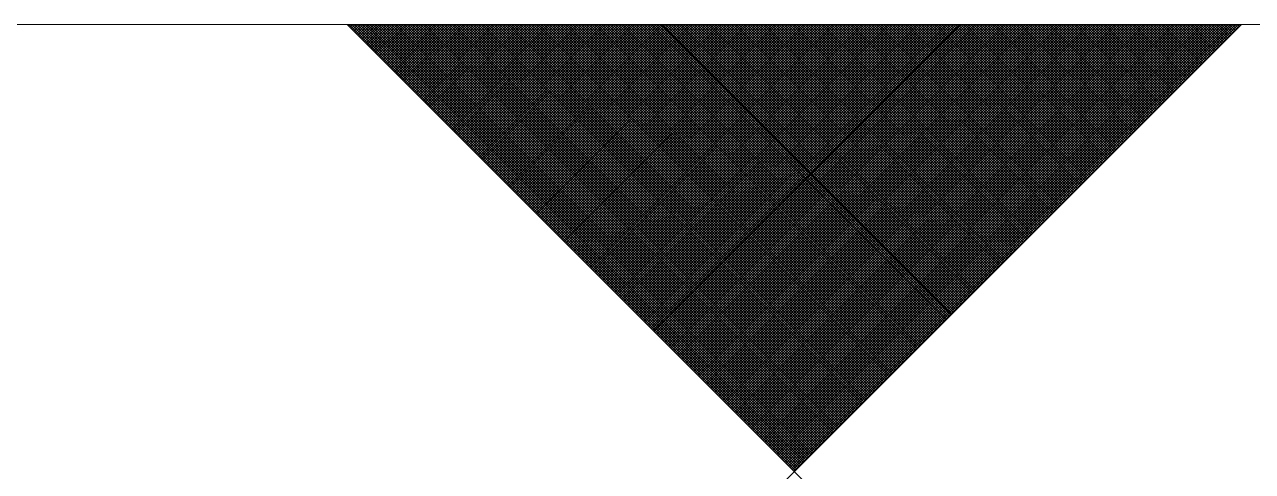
# Model space of a CAD drawing. Extents: x 174420 to 213214, y -41877 to -13498.
# Drawn here: x 184992.7 to 185091.5, y -25653.9 to -25617.9 of the extents above; entities that cross this region are included whole.
import ezdxf

# ---------------------------------------------------------------- set-up
doc = ezdxf.new("R2010")
doc.units = 0
doc.header["$LTSCALE"] = 500
doc.header["$MEASUREMENT"] = 0
doc.layers.get('0').update_dxf_attribs({"linetype": 'CONTINUOUS', "lineweight": 9})
doc.layers.add('COTAS', color=2, linetype='CONTINUOUS', lineweight=9)

# ---------------------------------------------------------------- blocks, each defined once
blk = doc.blocks.new('*X4')
at = {"color": 0}
for p, q in [((-968.013, 3001.155), (-968.003, 3001.164)), ((-967.924, 3001.066), (-967.826, 3001.164)), ((-937.951, 2971.236), (-967.879, 3001.164)), ((-967.836, 3000.978), (-967.649, 3001.164)), ((-967.747, 3000.889), (-967.472, 3001.164)), ((-937.862, 2971.325), (-967.702, 3001.164)), ((-967.659, 3000.801), (-967.296, 3001.164)), ((-967.571, 3000.713), (-967.119, 3001.164)), ((-937.774, 2971.413), (-967.525, 3001.164)), ((-967.482, 3000.624), (-966.942, 3001.164)), ((-967.394, 3000.536), (-966.765, 3001.164)), ((-937.686, 2971.501), (-967.349, 3001.164)), ((-967.306, 3000.447), (-966.588, 3001.164)), ((-967.217, 3000.359), (-966.412, 3001.164)), ((-937.597, 2971.59), (-967.172, 3001.164)), ((-967.129, 3000.271), (-966.235, 3001.164)), ((-967.04, 3000.182), (-966.058, 3001.164)), ((-937.509, 2971.678), (-966.995, 3001.164)), ((-966.952, 3000.094), (-965.881, 3001.164)), ((-966.864, 3000.005), (-965.705, 3001.164)), ((-937.42, 2971.767), (-966.818, 3001.164)), ((-966.775, 2999.917), (-965.528, 3001.164)), ((-966.687, 2999.829), (-965.351, 3001.164)), ((-937.332, 2971.855), (-966.642, 3001.164)), ((-966.598, 2999.74), (-965.174, 3001.164)), ((-966.51, 2999.652), (-964.997, 3001.164)), ((-937.244, 2971.943), (-966.465, 3001.164)), ((-966.422, 2999.564), (-964.821, 3001.164)), ((-966.333, 2999.475), (-964.644, 3001.164)), ((-937.155, 2972.032), (-966.288, 3001.164)), ((-966.245, 2999.387), (-964.467, 3001.164)), ((-966.156, 2999.298), (-964.29, 3001.164)), ((-937.067, 2972.12), (-966.111, 3001.164)), ((-966.068, 2999.21), (-964.114, 3001.164)), ((-965.98, 2999.122), (-963.937, 3001.164)), ((-936.978, 2972.209), (-965.934, 3001.164)), ((-965.891, 2999.033), (-963.76, 3001.164)), ((-965.803, 2998.945), (-963.583, 3001.164)), ((-936.89, 2972.297), (-965.758, 3001.164)), ((-965.715, 2998.856), (-963.406, 3001.164)), ((-965.626, 2998.768), (-963.23, 3001.164)), ((-936.802, 2972.385), (-965.581, 3001.164)), ((-965.538, 2998.68), (-963.053, 3001.164)), ((-965.449, 2998.591), (-962.876, 3001.164)), ((-936.713, 2972.474), (-965.404, 3001.164)), ((-965.361, 2998.503), (-962.699, 3001.164)), ((-965.273, 2998.414), (-962.523, 3001.164)), ((-936.625, 2972.562), (-965.227, 3001.164)), ((-965.184, 2998.326), (-962.346, 3001.164)), ((-965.096, 2998.238), (-962.169, 3001.164)), ((-936.537, 2972.651), (-965.051, 3001.164)), ((-965.007, 2998.149), (-961.992, 3001.164)), ((-964.919, 2998.061), (-961.815, 3001.164)), ((-936.448, 2972.739), (-964.874, 3001.164)), ((-964.831, 2997.973), (-961.639, 3001.164)), ((-964.742, 2997.884), (-961.462, 3001.164)), ((-936.36, 2972.827), (-964.697, 3001.164)), ((-964.654, 2997.796), (-961.285, 3001.164)), ((-964.565, 2997.707), (-961.108, 3001.164)), ((-936.271, 2972.916), (-964.52, 3001.164)), ((-964.477, 2997.619), (-960.932, 3001.164)), ((-964.389, 2997.531), (-960.755, 3001.164)), ((-936.183, 2973.004), (-964.343, 3001.164)), ((-964.3, 2997.442), (-960.578, 3001.164)), ((-964.212, 2997.354), (-960.401, 3001.164)), ((-936.095, 2973.092), (-964.167, 3001.164)), ((-964.124, 2997.265), (-960.224, 3001.164)), ((-964.035, 2997.177), (-960.048, 3001.164)), ((-936.006, 2973.181), (-963.99, 3001.164)), ((-963.947, 2997.089), (-959.871, 3001.164)), ((-963.858, 2997), (-959.694, 3001.164)), ((-935.918, 2973.269), (-963.813, 3001.164)), ((-963.77, 2996.912), (-959.517, 3001.164)), ((-963.682, 2996.823), (-959.341, 3001.164)), ((-935.829, 2973.358), (-963.636, 3001.164)), ((-963.593, 2996.735), (-959.164, 3001.164)), ((-963.505, 2996.647), (-958.987, 3001.164)), ((-935.741, 2973.446), (-963.46, 3001.164)), ((-963.416, 2996.558), (-958.81, 3001.164)), ((-963.328, 2996.47), (-958.633, 3001.164)), ((-935.653, 2973.534), (-963.283, 3001.164)), ((-963.24, 2996.382), (-958.457, 3001.164)), ((-963.151, 2996.293), (-958.28, 3001.164)), ((-935.564, 2973.623), (-963.106, 3001.164)), ((-963.063, 2996.205), (-958.103, 3001.164)), ((-962.974, 2996.116), (-957.926, 3001.164)), ((-935.476, 2973.711), (-962.929, 3001.164)), ((-962.886, 2996.028), (-957.75, 3001.164)), ((-962.798, 2995.94), (-957.573, 3001.164)), ((-935.388, 2973.8), (-962.752, 3001.164)), ((-962.709, 2995.851), (-957.396, 3001.164)), ((-962.621, 2995.763), (-957.219, 3001.164)), ((-935.299, 2973.888), (-962.576, 3001.164)), ((-962.533, 2995.674), (-957.042, 3001.164)), ((-962.444, 2995.586), (-956.866, 3001.164)), ((-935.211, 2973.976), (-962.399, 3001.164)), ((-962.356, 2995.498), (-956.689, 3001.164)), ((-962.267, 2995.409), (-956.512, 3001.164)), ((-935.122, 2974.065), (-962.222, 3001.164)), ((-962.179, 2995.321), (-956.335, 3001.164)), ((-962.091, 2995.233), (-956.159, 3001.164)), ((-935.034, 2974.153), (-962.045, 3001.164)), ((-962.002, 2995.144), (-955.982, 3001.164)), ((-961.914, 2995.056), (-955.805, 3001.164)), ((-934.946, 2974.242), (-961.869, 3001.164)), ((-961.825, 2994.967), (-955.628, 3001.164)), ((-961.737, 2994.879), (-955.451, 3001.164)), ((-934.857, 2974.33), (-961.692, 3001.164)), ((-961.649, 2994.791), (-955.275, 3001.164)), ((-961.56, 2994.702), (-955.098, 3001.164)), ((-934.769, 2974.418), (-961.515, 3001.164)), ((-961.472, 2994.614), (-954.921, 3001.164)), ((-961.383, 2994.525), (-954.744, 3001.164)), ((-934.68, 2974.507), (-961.338, 3001.164)), ((-961.295, 2994.437), (-954.568, 3001.164)), ((-961.207, 2994.349), (-954.391, 3001.164)), ((-934.592, 2974.595), (-961.161, 3001.164)), ((-961.118, 2994.26), (-954.214, 3001.164)), ((-961.03, 2994.172), (-954.037, 3001.164)), ((-934.504, 2974.683), (-960.985, 3001.164)), ((-960.942, 2994.083), (-953.861, 3001.164)), ((-960.853, 2993.995), (-953.684, 3001.164)), ((-934.415, 2974.772), (-960.808, 3001.164)), ((-960.765, 2993.907), (-953.507, 3001.164)), ((-960.676, 2993.818), (-953.33, 3001.164)), ((-934.327, 2974.86), (-960.631, 3001.164)), ((-960.588, 2993.73), (-953.153, 3001.164)), ((-960.5, 2993.642), (-952.977, 3001.164)), ((-934.238, 2974.949), (-960.454, 3001.164)), ((-960.411, 2993.553), (-952.8, 3001.164)), ((-960.323, 2993.465), (-952.623, 3001.164)), ((-934.15, 2975.037), (-960.278, 3001.164)), ((-960.234, 2993.376), (-952.446, 3001.164)), ((-960.146, 2993.288), (-952.27, 3001.164)), ((-934.062, 2975.125), (-960.101, 3001.164)), ((-960.058, 2993.2), (-952.093, 3001.164)), ((-959.969, 2993.111), (-951.916, 3001.164)), ((-933.973, 2975.214), (-959.924, 3001.164)), ((-959.881, 2993.023), (-951.739, 3001.164)), ((-959.792, 2992.934), (-951.562, 3001.164)), ((-933.885, 2975.302), (-959.747, 3001.164)), ((-959.704, 2992.846), (-951.386, 3001.164)), ((-959.616, 2992.758), (-951.209, 3001.164)), ((-933.797, 2975.391), (-959.57, 3001.164)), ((-959.527, 2992.669), (-951.032, 3001.164)), ((-959.439, 2992.581), (-950.855, 3001.164)), ((-933.708, 2975.479), (-959.394, 3001.164)), ((-959.351, 2992.492), (-950.679, 3001.164)), ((-959.262, 2992.404), (-950.502, 3001.164)), ((-933.62, 2975.567), (-959.217, 3001.164)), ((-959.174, 2992.316), (-950.325, 3001.164)), ((-959.085, 2992.227), (-950.148, 3001.164)), ((-933.531, 2975.656), (-959.04, 3001.164)), ((-958.997, 2992.139), (-949.971, 3001.164)), ((-958.909, 2992.051), (-949.795, 3001.164)), ((-933.443, 2975.744), (-958.863, 3001.164)), ((-958.82, 2991.962), (-949.618, 3001.164)), ((-958.732, 2991.874), (-949.441, 3001.164)), ((-933.355, 2975.833), (-958.687, 3001.164)), ((-958.643, 2991.785), (-949.264, 3001.164)), ((-958.555, 2991.697), (-949.088, 3001.164)), ((-933.266, 2975.921), (-958.51, 3001.164)), ((-958.467, 2991.609), (-948.911, 3001.164)), ((-958.378, 2991.52), (-948.734, 3001.164)), ((-933.178, 2976.009), (-958.333, 3001.164)), ((-958.29, 2991.432), (-948.557, 3001.164)), ((-958.202, 2991.343), (-948.38, 3001.164)), ((-933.089, 2976.098), (-958.156, 3001.164)), ((-958.113, 2991.255), (-948.204, 3001.164)), ((-958.025, 2991.167), (-948.027, 3001.164)), ((-933.001, 2976.186), (-957.979, 3001.164)), ((-957.936, 2991.078), (-947.85, 3001.164)), ((-957.848, 2990.99), (-947.673, 3001.164)), ((-932.913, 2976.274), (-957.803, 3001.164)), ((-957.76, 2990.901), (-947.497, 3001.164)), ((-957.671, 2990.813), (-947.32, 3001.164)), ((-932.824, 2976.363), (-957.626, 3001.164)), ((-957.583, 2990.725), (-947.143, 3001.164)), ((-957.494, 2990.636), (-946.966, 3001.164)), ((-932.736, 2976.451), (-957.449, 3001.164)), ((-957.406, 2990.548), (-946.789, 3001.164)), ((-957.318, 2990.46), (-946.613, 3001.164)), ((-932.647, 2976.54), (-957.272, 3001.164)), ((-957.229, 2990.371), (-946.436, 3001.164)), ((-957.141, 2990.283), (-946.259, 3001.164)), ((-932.559, 2976.628), (-957.096, 3001.164)), ((-957.052, 2990.194), (-946.082, 3001.164)), ((-956.964, 2990.106), (-945.906, 3001.164)), ((-932.471, 2976.716), (-956.919, 3001.164)), ((-956.876, 2990.018), (-945.729, 3001.164)), ((-956.787, 2989.929), (-945.552, 3001.164)), ((-932.382, 2976.805), (-956.742, 3001.164)), ((-956.699, 2989.841), (-945.375, 3001.164)), ((-956.611, 2989.752), (-945.198, 3001.164)), ((-932.294, 2976.893), (-956.565, 3001.164)), ((-956.522, 2989.664), (-945.022, 3001.164)), ((-956.434, 2989.576), (-944.845, 3001.164)), ((-932.206, 2976.982), (-956.388, 3001.164)), ((-956.345, 2989.487), (-944.668, 3001.164)), ((-956.257, 2989.399), (-944.491, 3001.164)), ((-932.117, 2977.07), (-956.212, 3001.164)), ((-956.169, 2989.31), (-944.315, 3001.164)), ((-956.08, 2989.222), (-944.138, 3001.164)), ((-932.029, 2977.158), (-956.035, 3001.164)), ((-955.992, 2989.134), (-943.961, 3001.164)), ((-955.903, 2989.045), (-943.784, 3001.164)), ((-931.94, 2977.247), (-955.858, 3001.164)), ((-955.815, 2988.957), (-943.607, 3001.164)), ((-955.727, 2988.869), (-943.431, 3001.164)), ((-931.852, 2977.335), (-955.681, 3001.164)), ((-955.638, 2988.78), (-943.254, 3001.164)), ((-955.55, 2988.692), (-943.077, 3001.164)), ((-931.764, 2977.424), (-955.505, 3001.164)), ((-955.461, 2988.603), (-942.9, 3001.164)), ((-955.373, 2988.515), (-942.724, 3001.164)), ((-931.675, 2977.512), (-955.328, 3001.164)), ((-955.285, 2988.427), (-942.547, 3001.164)), ((-955.196, 2988.338), (-942.37, 3001.164)), ((-931.587, 2977.6), (-955.151, 3001.164)), ((-955.108, 2988.25), (-942.193, 3001.164)), ((-955.02, 2988.161), (-942.016, 3001.164)), ((-931.498, 2977.689), (-954.974, 3001.164)), ((-954.931, 2988.073), (-941.84, 3001.164)), ((-954.843, 2987.985), (-941.663, 3001.164)), ((-931.41, 2977.777), (-954.797, 3001.164)), ((-954.754, 2987.896), (-941.486, 3001.164)), ((-954.666, 2987.808), (-941.309, 3001.164)), ((-931.322, 2977.865), (-954.621, 3001.164)), ((-954.578, 2987.719), (-941.133, 3001.164)), ((-954.489, 2987.631), (-940.956, 3001.164)), ((-931.233, 2977.954), (-954.444, 3001.164)), ((-954.401, 2987.543), (-940.779, 3001.164)), ((-954.312, 2987.454), (-940.602, 3001.164)), ((-931.145, 2978.042), (-954.267, 3001.164)), ((-954.224, 2987.366), (-940.425, 3001.164)), ((-954.136, 2987.278), (-940.249, 3001.164)), ((-931.056, 2978.131), (-954.09, 3001.164)), ((-954.047, 2987.189), (-940.072, 3001.164)), ((-953.959, 2987.101), (-939.895, 3001.164)), ((-930.968, 2978.219), (-953.914, 3001.164)), ((-953.87, 2987.012), (-939.718, 3001.164)), ((-953.782, 2986.924), (-939.542, 3001.164)), ((-930.88, 2978.307), (-953.737, 3001.164)), ((-953.694, 2986.836), (-939.365, 3001.164)), ((-953.605, 2986.747), (-939.188, 3001.164)), ((-930.791, 2978.396), (-953.56, 3001.164)), ((-953.517, 2986.659), (-939.011, 3001.164)), ((-953.429, 2986.57), (-938.834, 3001.164)), ((-930.703, 2978.484), (-953.383, 3001.164)), ((-953.34, 2986.482), (-938.658, 3001.164)), ((-953.252, 2986.394), (-938.481, 3001.164)), ((-930.615, 2978.573), (-953.206, 3001.164)), ((-953.163, 2986.305), (-938.304, 3001.164)), ((-953.075, 2986.217), (-938.127, 3001.164)), ((-930.526, 2978.661), (-953.03, 3001.164)), ((-952.987, 2986.129), (-937.951, 3001.164)), ((-952.898, 2986.04), (-937.774, 3001.164)), ((-930.438, 2978.749), (-952.853, 3001.164)), ((-952.81, 2985.952), (-937.597, 3001.164)), ((-952.721, 2985.863), (-937.42, 3001.164)), ((-930.349, 2978.838), (-952.676, 3001.164)), ((-952.633, 2985.775), (-937.243, 3001.164)), ((-952.545, 2985.687), (-937.067, 3001.164)), ((-930.261, 2978.926), (-952.499, 3001.164)), ((-952.456, 2985.598), (-936.89, 3001.164)), ((-952.368, 2985.51), (-936.713, 3001.164)), ((-930.173, 2979.014), (-952.323, 3001.164)), ((-952.279, 2985.421), (-936.536, 3001.164)), ((-952.191, 2985.333), (-936.36, 3001.164)), ((-930.084, 2979.103), (-952.146, 3001.164)), ((-952.103, 2985.245), (-936.183, 3001.164)), ((-952.014, 2985.156), (-936.006, 3001.164)), ((-929.996, 2979.191), (-951.969, 3001.164)), ((-951.926, 2985.068), (-935.829, 3001.164)), ((-951.838, 2984.979), (-935.653, 3001.164)), ((-929.907, 2979.28), (-951.792, 3001.164)), ((-951.749, 2984.891), (-935.476, 3001.164)), ((-951.661, 2984.803), (-935.299, 3001.164)), ((-929.819, 2979.368), (-951.615, 3001.164)), ((-951.572, 2984.714), (-935.122, 3001.164)), ((-951.484, 2984.626), (-934.945, 3001.164)), ((-929.731, 2979.456), (-951.439, 3001.164)), ((-951.396, 2984.538), (-934.769, 3001.164)), ((-951.307, 2984.449), (-934.592, 3001.164)), ((-929.642, 2979.545), (-951.262, 3001.164)), ((-951.219, 2984.361), (-934.415, 3001.164)), ((-951.13, 2984.272), (-934.238, 3001.164)), ((-929.554, 2979.633), (-951.085, 3001.164)), ((-951.042, 2984.184), (-934.062, 3001.164)), ((-950.954, 2984.096), (-933.885, 3001.164)), ((-929.465, 2979.722), (-950.908, 3001.164)), ((-950.865, 2984.007), (-933.708, 3001.164)), ((-950.777, 2983.919), (-933.531, 3001.164)), ((-929.377, 2979.81), (-950.732, 3001.164)), ((-950.688, 2983.83), (-933.354, 3001.164)), ((-950.6, 2983.742), (-933.178, 3001.164)), ((-929.289, 2979.898), (-950.555, 3001.164)), ((-950.512, 2983.654), (-933.001, 3001.164)), ((-950.423, 2983.565), (-932.824, 3001.164)), ((-929.2, 2979.987), (-950.378, 3001.164)), ((-950.335, 2983.477), (-932.647, 3001.164)), ((-950.247, 2983.388), (-932.471, 3001.164)), ((-929.112, 2980.075), (-950.201, 3001.164)), ((-950.158, 2983.3), (-932.294, 3001.164)), ((-950.07, 2983.212), (-932.117, 3001.164)), ((-929.024, 2980.164), (-950.025, 3001.164)), ((-949.981, 2983.123), (-931.94, 3001.164)), ((-949.893, 2983.035), (-931.763, 3001.164)), ((-928.935, 2980.252), (-949.848, 3001.164)), ((-949.805, 2982.947), (-931.587, 3001.164)), ((-949.716, 2982.858), (-931.41, 3001.164)), ((-928.847, 2980.34), (-949.671, 3001.164)), ((-949.628, 2982.77), (-931.233, 3001.164)), ((-949.539, 2982.681), (-931.056, 3001.164)), ((-928.758, 2980.429), (-949.494, 3001.164)), ((-949.451, 2982.593), (-930.88, 3001.164)), ((-949.363, 2982.505), (-930.703, 3001.164)), ((-928.67, 2980.517), (-949.317, 3001.164)), ((-949.274, 2982.416), (-930.526, 3001.164)), ((-949.186, 2982.328), (-930.349, 3001.164)), ((-928.582, 2980.605), (-949.141, 3001.164)), ((-949.098, 2982.239), (-930.172, 3001.164)), ((-949.009, 2982.151), (-929.996, 3001.164)), ((-928.493, 2980.694), (-948.964, 3001.164)), ((-948.921, 2982.063), (-929.819, 3001.164)), ((-948.832, 2981.974), (-929.642, 3001.164)), ((-928.405, 2980.782), (-948.787, 3001.164)), ((-948.744, 2981.886), (-929.465, 3001.164)), ((-948.656, 2981.797), (-929.289, 3001.164)), ((-928.316, 2980.871), (-948.61, 3001.164)), ((-948.567, 2981.709), (-929.112, 3001.164)), ((-948.479, 2981.621), (-928.935, 3001.164)), ((-928.228, 2980.959), (-948.434, 3001.164)), ((-948.39, 2981.532), (-928.758, 3001.164)), ((-948.302, 2981.444), (-928.581, 3001.164)), ((-928.14, 2981.047), (-948.257, 3001.164)), ((-948.214, 2981.356), (-928.405, 3001.164)), ((-948.125, 2981.267), (-928.228, 3001.164)), ((-928.051, 2981.136), (-948.08, 3001.164)), ((-948.037, 2981.179), (-928.051, 3001.164)), ((-947.948, 2981.09), (-927.874, 3001.164)), ((-927.963, 2981.224), (-947.903, 3001.164)), ((-947.86, 2981.002), (-927.698, 3001.164)), ((-947.772, 2980.914), (-927.521, 3001.164)), ((-927.874, 2981.313), (-947.726, 3001.164)), ((-947.683, 2980.825), (-927.344, 3001.164)), ((-947.595, 2980.737), (-927.167, 3001.164)), ((-927.786, 2981.401), (-947.55, 3001.164)), ((-947.507, 2980.648), (-926.99, 3001.164)), ((-947.418, 2980.56), (-926.814, 3001.164)), ((-927.698, 2981.489), (-947.373, 3001.164)), ((-947.33, 2980.472), (-926.637, 3001.164)), ((-947.241, 2980.383), (-926.46, 3001.164)), ((-927.609, 2981.578), (-947.196, 3001.164)), ((-947.153, 2980.295), (-926.283, 3001.164)), ((-947.065, 2980.206), (-926.107, 3001.164)), ((-927.521, 2981.666), (-947.019, 3001.164)), ((-946.976, 2980.118), (-925.93, 3001.164)), ((-946.888, 2980.03), (-925.753, 3001.164)), ((-927.433, 2981.755), (-946.843, 3001.164)), ((-946.799, 2979.941), (-925.576, 3001.164)), ((-946.711, 2979.853), (-925.399, 3001.164)), ((-927.344, 2981.843), (-946.666, 3001.164)), ((-946.623, 2979.765), (-925.223, 3001.164)), ((-946.534, 2979.676), (-925.046, 3001.164)), ((-927.256, 2981.931), (-946.489, 3001.164)), ((-946.446, 2979.588), (-924.869, 3001.164)), ((-946.357, 2979.499), (-924.692, 3001.164)), ((-927.167, 2982.02), (-946.312, 3001.164)), ((-946.269, 2979.411), (-924.516, 3001.164)), ((-946.181, 2979.323), (-924.339, 3001.164)), ((-927.079, 2982.108), (-946.135, 3001.164)), ((-946.092, 2979.234), (-924.162, 3001.164)), ((-946.004, 2979.146), (-923.985, 3001.164)), ((-926.991, 2982.196), (-945.959, 3001.164)), ((-945.916, 2979.057), (-923.808, 3001.164)), ((-945.827, 2978.969), (-923.632, 3001.164)), ((-926.902, 2982.285), (-945.782, 3001.164)), ((-945.739, 2978.881), (-923.455, 3001.164)), ((-945.65, 2978.792), (-923.278, 3001.164)), ((-926.814, 2982.373), (-945.605, 3001.164)), ((-945.562, 2978.704), (-923.101, 3001.164)), ((-945.474, 2978.615), (-922.925, 3001.164)), ((-926.725, 2982.462), (-945.428, 3001.164)), ((-945.385, 2978.527), (-922.748, 3001.164)), ((-945.297, 2978.439), (-922.571, 3001.164)), ((-926.637, 2982.55), (-945.252, 3001.164)), ((-945.208, 2978.35), (-922.394, 3001.164)), ((-945.12, 2978.262), (-922.217, 3001.164)), ((-926.549, 2982.638), (-945.075, 3001.164)), ((-945.032, 2978.174), (-922.041, 3001.164)), ((-944.943, 2978.085), (-921.864, 3001.164)), ((-926.46, 2982.727), (-944.898, 3001.164)), ((-944.855, 2977.997), (-921.687, 3001.164)), ((-944.766, 2977.908), (-921.51, 3001.164)), ((-926.372, 2982.815), (-944.721, 3001.164)), ((-944.678, 2977.82), (-921.334, 3001.164)), ((-944.59, 2977.732), (-921.157, 3001.164)), ((-926.284, 2982.904), (-944.544, 3001.164)), ((-944.501, 2977.643), (-920.98, 3001.164)), ((-944.413, 2977.555), (-920.803, 3001.164)), ((-926.195, 2982.992), (-944.368, 3001.164)), ((-944.325, 2977.466), (-920.626, 3001.164)), ((-944.236, 2977.378), (-920.45, 3001.164)), ((-926.107, 2983.08), (-944.191, 3001.164)), ((-944.148, 2977.29), (-920.273, 3001.164)), ((-944.059, 2977.201), (-920.096, 3001.164)), ((-926.018, 2983.169), (-944.014, 3001.164)), ((-943.971, 2977.113), (-919.919, 3001.164)), ((-943.883, 2977.025), (-919.743, 3001.164)), ((-925.93, 2983.257), (-943.837, 3001.164)), ((-943.794, 2976.936), (-919.566, 3001.164)), ((-943.706, 2976.848), (-919.389, 3001.164)), ((-925.842, 2983.346), (-943.661, 3001.164)), ((-943.617, 2976.759), (-919.212, 3001.164)), ((-943.529, 2976.671), (-919.035, 3001.164)), ((-925.753, 2983.434), (-943.484, 3001.164)), ((-943.441, 2976.583), (-918.859, 3001.164)), ((-943.352, 2976.494), (-918.682, 3001.164)), ((-925.665, 2983.522), (-943.307, 3001.164)), ((-943.264, 2976.406), (-918.505, 3001.164)), ((-943.175, 2976.317), (-918.328, 3001.164)), ((-925.576, 2983.611), (-943.13, 3001.164)), ((-943.087, 2976.229), (-918.152, 3001.164)), ((-942.999, 2976.141), (-917.975, 3001.164)), ((-925.488, 2983.699), (-942.953, 3001.164)), ((-942.91, 2976.052), (-917.798, 3001.164)), ((-942.822, 2975.964), (-917.621, 3001.164)), ((-925.4, 2983.787), (-942.777, 3001.164)), ((-942.734, 2975.875), (-917.445, 3001.164)), ((-942.645, 2975.787), (-917.268, 3001.164)), ((-925.311, 2983.876), (-942.6, 3001.164)), ((-942.557, 2975.699), (-917.091, 3001.164)), ((-942.468, 2975.61), (-916.914, 3001.164)), ((-925.223, 2983.964), (-942.423, 3001.164)), ((-942.38, 2975.522), (-916.737, 3001.164)), ((-942.292, 2975.434), (-916.561, 3001.164)), ((-925.134, 2984.053), (-942.246, 3001.164)), ((-942.203, 2975.345), (-916.384, 3001.164)), ((-942.115, 2975.257), (-916.207, 3001.164)), ((-925.046, 2984.141), (-942.07, 3001.164)), ((-942.026, 2975.168), (-916.03, 3001.164)), ((-941.938, 2975.08), (-915.854, 3001.164)), ((-924.958, 2984.229), (-941.893, 3001.164)), ((-941.85, 2974.992), (-915.677, 3001.164)), ((-941.761, 2974.903), (-915.5, 3001.164)), ((-924.869, 2984.318), (-941.716, 3001.164)), ((-941.673, 2974.815), (-915.323, 3001.164)), ((-941.584, 2974.726), (-915.146, 3001.164)), ((-924.781, 2984.406), (-941.539, 3001.164)), ((-941.496, 2974.638), (-914.97, 3001.164)), ((-941.408, 2974.55), (-914.793, 3001.164)), ((-924.693, 2984.495), (-941.362, 3001.164)), ((-941.319, 2974.461), (-914.616, 3001.164)), ((-941.231, 2974.373), (-914.439, 3001.164)), ((-924.604, 2984.583), (-941.186, 3001.164)), ((-941.143, 2974.284), (-914.263, 3001.164)), ((-941.054, 2974.196), (-914.086, 3001.164)), ((-924.516, 2984.671), (-941.009, 3001.164)), ((-940.966, 2974.108), (-913.909, 3001.164)), ((-940.877, 2974.019), (-913.732, 3001.164)), ((-924.427, 2984.76), (-940.832, 3001.164)), ((-940.789, 2973.931), (-913.555, 3001.164)), ((-940.701, 2973.843), (-913.379, 3001.164)), ((-924.339, 2984.848), (-940.655, 3001.164)), ((-940.612, 2973.754), (-913.202, 3001.164)), ((-940.524, 2973.666), (-913.025, 3001.164)), ((-924.251, 2984.937), (-940.479, 3001.164)), ((-940.435, 2973.577), (-912.848, 3001.164)), ((-940.347, 2973.489), (-912.672, 3001.164)), ((-924.162, 2985.025), (-940.302, 3001.164)), ((-940.259, 2973.401), (-912.495, 3001.164)), ((-940.17, 2973.312), (-912.318, 3001.164)), ((-924.074, 2985.113), (-940.125, 3001.164)), ((-940.082, 2973.224), (-912.141, 3001.164)), ((-939.994, 2973.135), (-911.964, 3001.164)), ((-923.985, 2985.202), (-939.948, 3001.164)), ((-939.905, 2973.047), (-911.788, 3001.164)), ((-939.817, 2972.959), (-911.611, 3001.164)), ((-923.897, 2985.29), (-939.771, 3001.164)), ((-939.728, 2972.87), (-911.434, 3001.164)), ((-939.64, 2972.782), (-911.257, 3001.164)), ((-923.809, 2985.378), (-939.595, 3001.164)), ((-939.552, 2972.693), (-911.081, 3001.164)), ((-939.463, 2972.605), (-910.904, 3001.164)), ((-923.72, 2985.467), (-939.418, 3001.164)), ((-939.375, 2972.517), (-910.727, 3001.164)), ((-939.286, 2972.428), (-910.55, 3001.164)), ((-923.632, 2985.555), (-939.241, 3001.164)), ((-939.198, 2972.34), (-910.373, 3001.164)), ((-939.11, 2972.252), (-910.197, 3001.164)), ((-923.543, 2985.644), (-939.064, 3001.164)), ((-939.021, 2972.163), (-910.02, 3001.164)), ((-938.933, 2972.075), (-909.843, 3001.164)), ((-923.455, 2985.732), (-938.888, 3001.164)), ((-938.844, 2971.986), (-909.666, 3001.164)), ((-938.756, 2971.898), (-909.49, 3001.164)), ((-923.367, 2985.82), (-938.711, 3001.164)), ((-938.668, 2971.81), (-909.313, 3001.164)), ((-938.579, 2971.721), (-909.136, 3001.164)), ((-923.278, 2985.909), (-938.534, 3001.164)), ((-938.491, 2971.633), (-908.959, 3001.164)), ((-938.403, 2971.544), (-908.782, 3001.164)), ((-923.19, 2985.997), (-938.357, 3001.164)), ((-938.314, 2971.456), (-908.606, 3001.164)), ((-938.226, 2971.368), (-908.429, 3001.164)), ((-923.102, 2986.086), (-938.18, 3001.164)), ((-938.137, 2971.279), (-908.252, 3001.164)), ((-938.049, 2971.191), (-908.075, 3001.164)), ((-923.013, 2986.174), (-938.004, 3001.164)), ((-922.925, 2986.262), (-937.827, 3001.164)), ((-922.836, 2986.351), (-937.65, 3001.164)), ((-922.748, 2986.439), (-937.473, 3001.164)), ((-922.66, 2986.527), (-937.297, 3001.164)), ((-922.571, 2986.616), (-937.12, 3001.164)), ((-922.483, 2986.704), (-936.943, 3001.164)), ((-922.394, 2986.793), (-936.766, 3001.164)), ((-922.306, 2986.881), (-936.589, 3001.164)), ((-922.218, 2986.969), (-936.413, 3001.164)), ((-922.129, 2987.058), (-936.236, 3001.164)), ((-922.041, 2987.146), (-936.059, 3001.164)), ((-921.952, 2987.235), (-935.882, 3001.164)), ((-921.864, 2987.323), (-935.706, 3001.164)), ((-921.776, 2987.411), (-935.529, 3001.164)), ((-921.687, 2987.5), (-935.352, 3001.164)), ((-921.599, 2987.588), (-935.175, 3001.164)), ((-921.511, 2987.677), (-934.998, 3001.164)), ((-921.422, 2987.765), (-934.822, 3001.164)), ((-921.334, 2987.853), (-934.645, 3001.164)), ((-921.245, 2987.942), (-934.468, 3001.164)), ((-921.157, 2988.03), (-934.291, 3001.164)), ((-921.069, 2988.118), (-934.115, 3001.164)), ((-920.98, 2988.207), (-933.938, 3001.164)), ((-920.892, 2988.295), (-933.761, 3001.164)), ((-920.803, 2988.384), (-933.584, 3001.164)), ((-920.715, 2988.472), (-933.407, 3001.164)), ((-920.627, 2988.56), (-933.231, 3001.164)), ((-920.538, 2988.649), (-933.054, 3001.164)), ((-920.45, 2988.737), (-932.877, 3001.164)), ((-920.361, 2988.826), (-932.7, 3001.164)), ((-920.273, 2988.914), (-932.524, 3001.164)), ((-920.185, 2989.002), (-932.347, 3001.164)), ((-920.096, 2989.091), (-932.17, 3001.164)), ((-920.008, 2989.179), (-931.993, 3001.164)), ((-919.92, 2989.268), (-931.817, 3001.164)), ((-919.831, 2989.356), (-931.64, 3001.164)), ((-919.743, 2989.444), (-931.463, 3001.164)), ((-919.654, 2989.533), (-931.286, 3001.164)), ((-919.566, 2989.621), (-931.109, 3001.164)), ((-919.478, 2989.709), (-930.933, 3001.164)), ((-919.389, 2989.798), (-930.756, 3001.164)), ((-919.301, 2989.886), (-930.579, 3001.164)), ((-919.212, 2989.975), (-930.402, 3001.164)), ((-919.124, 2990.063), (-930.226, 3001.164)), ((-919.036, 2990.151), (-930.049, 3001.164)), ((-918.947, 2990.24), (-929.872, 3001.164)), ((-918.859, 2990.328), (-929.695, 3001.164)), ((-918.77, 2990.417), (-929.518, 3001.164)), ((-918.682, 2990.505), (-929.342, 3001.164)), ((-918.594, 2990.593), (-929.165, 3001.164)), ((-918.505, 2990.682), (-928.988, 3001.164)), ((-918.417, 2990.77), (-928.811, 3001.164)), ((-918.329, 2990.859), (-928.635, 3001.164)), ((-918.24, 2990.947), (-928.458, 3001.164)), ((-918.152, 2991.035), (-928.281, 3001.164)), ((-918.063, 2991.124), (-928.104, 3001.164)), ((-917.975, 2991.212), (-927.927, 3001.164)), ((-917.887, 2991.3), (-927.751, 3001.164)), ((-917.798, 2991.389), (-927.574, 3001.164)), ((-917.71, 2991.477), (-927.397, 3001.164)), ((-917.621, 2991.566), (-927.22, 3001.164)), ((-917.533, 2991.654), (-927.044, 3001.164)), ((-917.445, 2991.742), (-926.867, 3001.164)), ((-917.356, 2991.831), (-926.69, 3001.164)), ((-917.268, 2991.919), (-926.513, 3001.164)), ((-917.18, 2992.008), (-926.336, 3001.164)), ((-917.091, 2992.096), (-926.16, 3001.164)), ((-917.003, 2992.184), (-925.983, 3001.164)), ((-916.914, 2992.273), (-925.806, 3001.164)), ((-916.826, 2992.361), (-925.629, 3001.164)), ((-916.738, 2992.45), (-925.453, 3001.164)), ((-916.649, 2992.538), (-925.276, 3001.164)), ((-916.561, 2992.626), (-925.099, 3001.164)), ((-916.472, 2992.715), (-924.922, 3001.164)), ((-916.384, 2992.803), (-924.745, 3001.164)), ((-916.296, 2992.891), (-924.569, 3001.164)), ((-916.207, 2992.98), (-924.392, 3001.164)), ((-916.119, 2993.068), (-924.215, 3001.164)), ((-916.03, 2993.157), (-924.038, 3001.164)), ((-915.942, 2993.245), (-923.862, 3001.164)), ((-915.854, 2993.333), (-923.685, 3001.164)), ((-915.765, 2993.422), (-923.508, 3001.164)), ((-915.677, 2993.51), (-923.331, 3001.164)), ((-915.589, 2993.599), (-923.154, 3001.164)), ((-915.5, 2993.687), (-922.978, 3001.164)), ((-915.412, 2993.775), (-922.801, 3001.164)), ((-915.323, 2993.864), (-922.624, 3001.164)), ((-915.235, 2993.952), (-922.447, 3001.164)), ((-915.147, 2994.041), (-922.271, 3001.164)), ((-915.058, 2994.129), (-922.094, 3001.164)), ((-914.97, 2994.217), (-921.917, 3001.164)), ((-914.881, 2994.306), (-921.74, 3001.164)), ((-914.793, 2994.394), (-921.563, 3001.164)), ((-914.705, 2994.482), (-921.387, 3001.164)), ((-914.616, 2994.571), (-921.21, 3001.164)), ((-914.528, 2994.659), (-921.033, 3001.164)), ((-914.439, 2994.748), (-920.856, 3001.164)), ((-914.351, 2994.836), (-920.68, 3001.164)), ((-914.263, 2994.924), (-920.503, 3001.164)), ((-914.174, 2995.013), (-920.326, 3001.164)), ((-914.086, 2995.101), (-920.149, 3001.164)), ((-913.998, 2995.19), (-919.972, 3001.164)), ((-913.909, 2995.278), (-919.796, 3001.164)), ((-913.821, 2995.366), (-919.619, 3001.164)), ((-913.732, 2995.455), (-919.442, 3001.164)), ((-913.644, 2995.543), (-919.265, 3001.164)), ((-913.556, 2995.631), (-919.089, 3001.164)), ((-913.467, 2995.72), (-918.912, 3001.164)), ((-913.379, 2995.808), (-918.735, 3001.164)), ((-913.29, 2995.897), (-918.558, 3001.164)), ((-913.202, 2995.985), (-918.381, 3001.164)), ((-913.114, 2996.073), (-918.205, 3001.164)), ((-913.025, 2996.162), (-918.028, 3001.164)), ((-912.937, 2996.25), (-917.851, 3001.164)), ((-912.848, 2996.339), (-917.674, 3001.164)), ((-912.76, 2996.427), (-917.498, 3001.164)), ((-912.672, 2996.515), (-917.321, 3001.164)), ((-912.583, 2996.604), (-917.144, 3001.164)), ((-912.495, 2996.692), (-916.967, 3001.164)), ((-912.407, 2996.781), (-916.79, 3001.164)), ((-912.318, 2996.869), (-916.614, 3001.164)), ((-912.23, 2996.957), (-916.437, 3001.164)), ((-912.141, 2997.046), (-916.26, 3001.164)), ((-912.053, 2997.134), (-916.083, 3001.164)), ((-911.965, 2997.222), (-915.907, 3001.164)), ((-911.876, 2997.311), (-915.73, 3001.164)), ((-911.788, 2997.399), (-915.553, 3001.164)), ((-911.699, 2997.488), (-915.376, 3001.164)), ((-911.611, 2997.576), (-915.199, 3001.164)), ((-911.523, 2997.664), (-915.023, 3001.164)), ((-911.434, 2997.753), (-914.846, 3001.164)), ((-911.346, 2997.841), (-914.669, 3001.164)), ((-911.257, 2997.93), (-914.492, 3001.164)), ((-911.169, 2998.018), (-914.316, 3001.164)), ((-911.081, 2998.106), (-914.139, 3001.164)), ((-910.992, 2998.195), (-913.962, 3001.164)), ((-910.904, 2998.283), (-913.785, 3001.164)), ((-910.816, 2998.372), (-913.609, 3001.164)), ((-910.727, 2998.46), (-913.432, 3001.164)), ((-910.639, 2998.548), (-913.255, 3001.164)), ((-910.55, 2998.637), (-913.078, 3001.164)), ((-910.462, 2998.725), (-912.901, 3001.164)), ((-910.374, 2998.813), (-912.725, 3001.164)), ((-910.285, 2998.902), (-912.548, 3001.164)), ((-910.197, 2998.99), (-912.371, 3001.164)), ((-910.108, 2999.079), (-912.194, 3001.164)), ((-910.02, 2999.167), (-912.018, 3001.164)), ((-909.932, 2999.255), (-911.841, 3001.164)), ((-909.843, 2999.344), (-911.664, 3001.164)), ((-909.755, 2999.432), (-911.487, 3001.164)), ((-909.666, 2999.521), (-911.31, 3001.164)), ((-909.578, 2999.609), (-911.134, 3001.164)), ((-909.49, 2999.697), (-910.957, 3001.164)), ((-909.401, 2999.786), (-910.78, 3001.164)), ((-909.313, 2999.874), (-910.603, 3001.164)), ((-909.225, 2999.963), (-910.427, 3001.164)), ((-909.136, 3000.051), (-910.25, 3001.164)), ((-909.048, 3000.139), (-910.073, 3001.164)), ((-908.959, 3000.228), (-909.896, 3001.164)), ((-908.871, 3000.316), (-909.719, 3001.164)), ((-908.783, 3000.404), (-909.543, 3001.164)), ((-908.694, 3000.493), (-909.366, 3001.164)), ((-908.606, 3000.581), (-909.189, 3001.164)), ((-908.517, 3000.67), (-909.012, 3001.164)), ((-908.429, 3000.758), (-908.836, 3001.164)), ((-908.341, 3000.846), (-908.659, 3001.164)), ((-908.252, 3000.935), (-908.482, 3001.164)), ((-908.164, 3001.023), (-908.305, 3001.164)), ((-908.076, 3001.112), (-908.128, 3001.164))]:
    blk.add_line(p, q, dxfattribs=at)

msp = doc.modelspace()

# ---------------------------------------------------------------- hatches: boundary and pattern name
at = {"layer": 'COTAS', "linetype": 'Continuous', "lineweight": 9}
h = msp.add_hatch(dxfattribs=at)
h.set_pattern_fill('ANSI31', color=256, scale=360, style=0)
h.set_pattern_definition([(45, (196733.786, -11215.565), (-31.8198, 31.8198), [])])
h.paths.add_polyline_path([(184250.175, -25766.074), (184216.175, -25820.074), (185000.611, -25820.074), (185054.611, -25766.074)])
h.paths.add_polyline_path([(185018.611, -25689.874), (185054.611, -25653.874), (185018.611, -25617.874), (185090.611, -25617.874), (185054.611, -25653.874), (185090.611, -25689.874)])
h = msp.add_hatch(dxfattribs=at)
h.set_pattern_fill('ANSI31', color=256, scale=360, angle=90, style=0)
h.set_pattern_definition([(135, (196733.786, -11215.565), (-31.8198, -31.8198), [])])
h.paths.add_polyline_path([(185054.611, -25766.074), (185108.611, -25820.074), (185770.794, -25820.074), (185804.794, -25766.074)])
h.paths.add_polyline_path([(185018.611, -25689.874), (185054.611, -25653.874), (185018.611, -25617.874), (185090.611, -25617.874), (185054.611, -25653.874), (185090.611, -25689.874)])

# ---------------------------------------------------------------- linework, layer by layer
at = {"lineweight": 9}
msp.add_line((184343.485, -25617.874), (185898.104, -25617.874), dxfattribs=at)
at = {"layer": 'COTAS', "lineweight": 9}
for p, q in [((185018.611, -25617.874), (185090.611, -25689.874)), ((185090.611, -25617.874), (185018.611, -25689.874))]:
    msp.add_line(p, q, dxfattribs=at)

# ---------------------------------------------------------------- block references
at = {"layer": 'COTAS', "lineweight": 9, "xscale": 1.2, "yscale": 1.2, "zscale": 1.2}
msp.add_blockref('*X4', (186180.238, -29219.271), dxfattribs=at)

doc.saveas('drawing.dxf')
